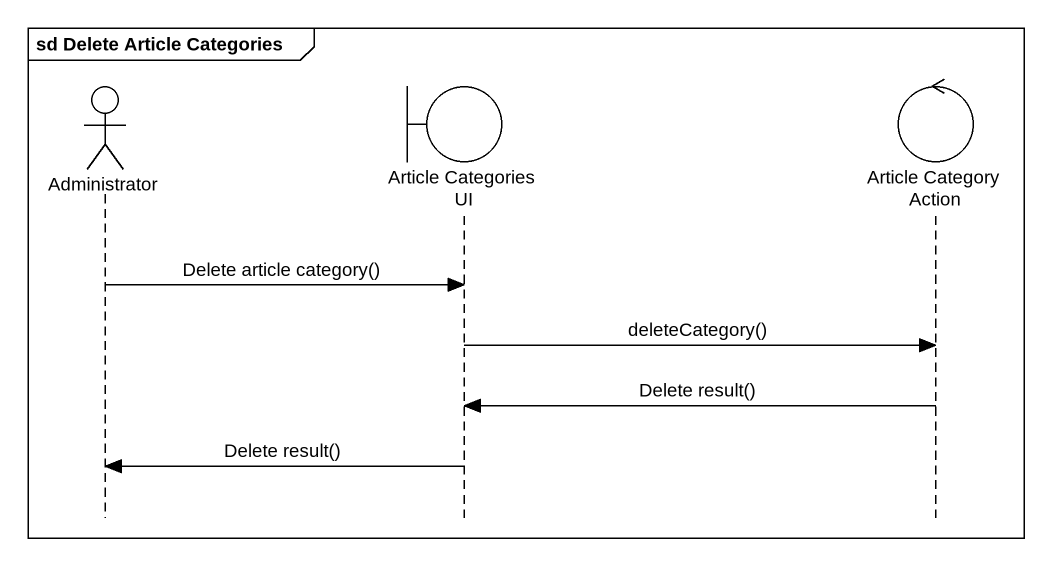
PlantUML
@startuml
mainframe sd Delete Article Categories
hide footbox
actor Administrator
boundary "Article Categories UI" as Article_Categories_UI
control "Article Category Action" as Article_Category_Action

Administrator -> Article_Categories_UI : Delete article category()
Article_Categories_UI -> Article_Category_Action : deleteCategory()
Article_Category_Action -> Article_Categories_UI : Delete result()
Article_Categories_UI -> Administrator : Delete result()
@enduml
